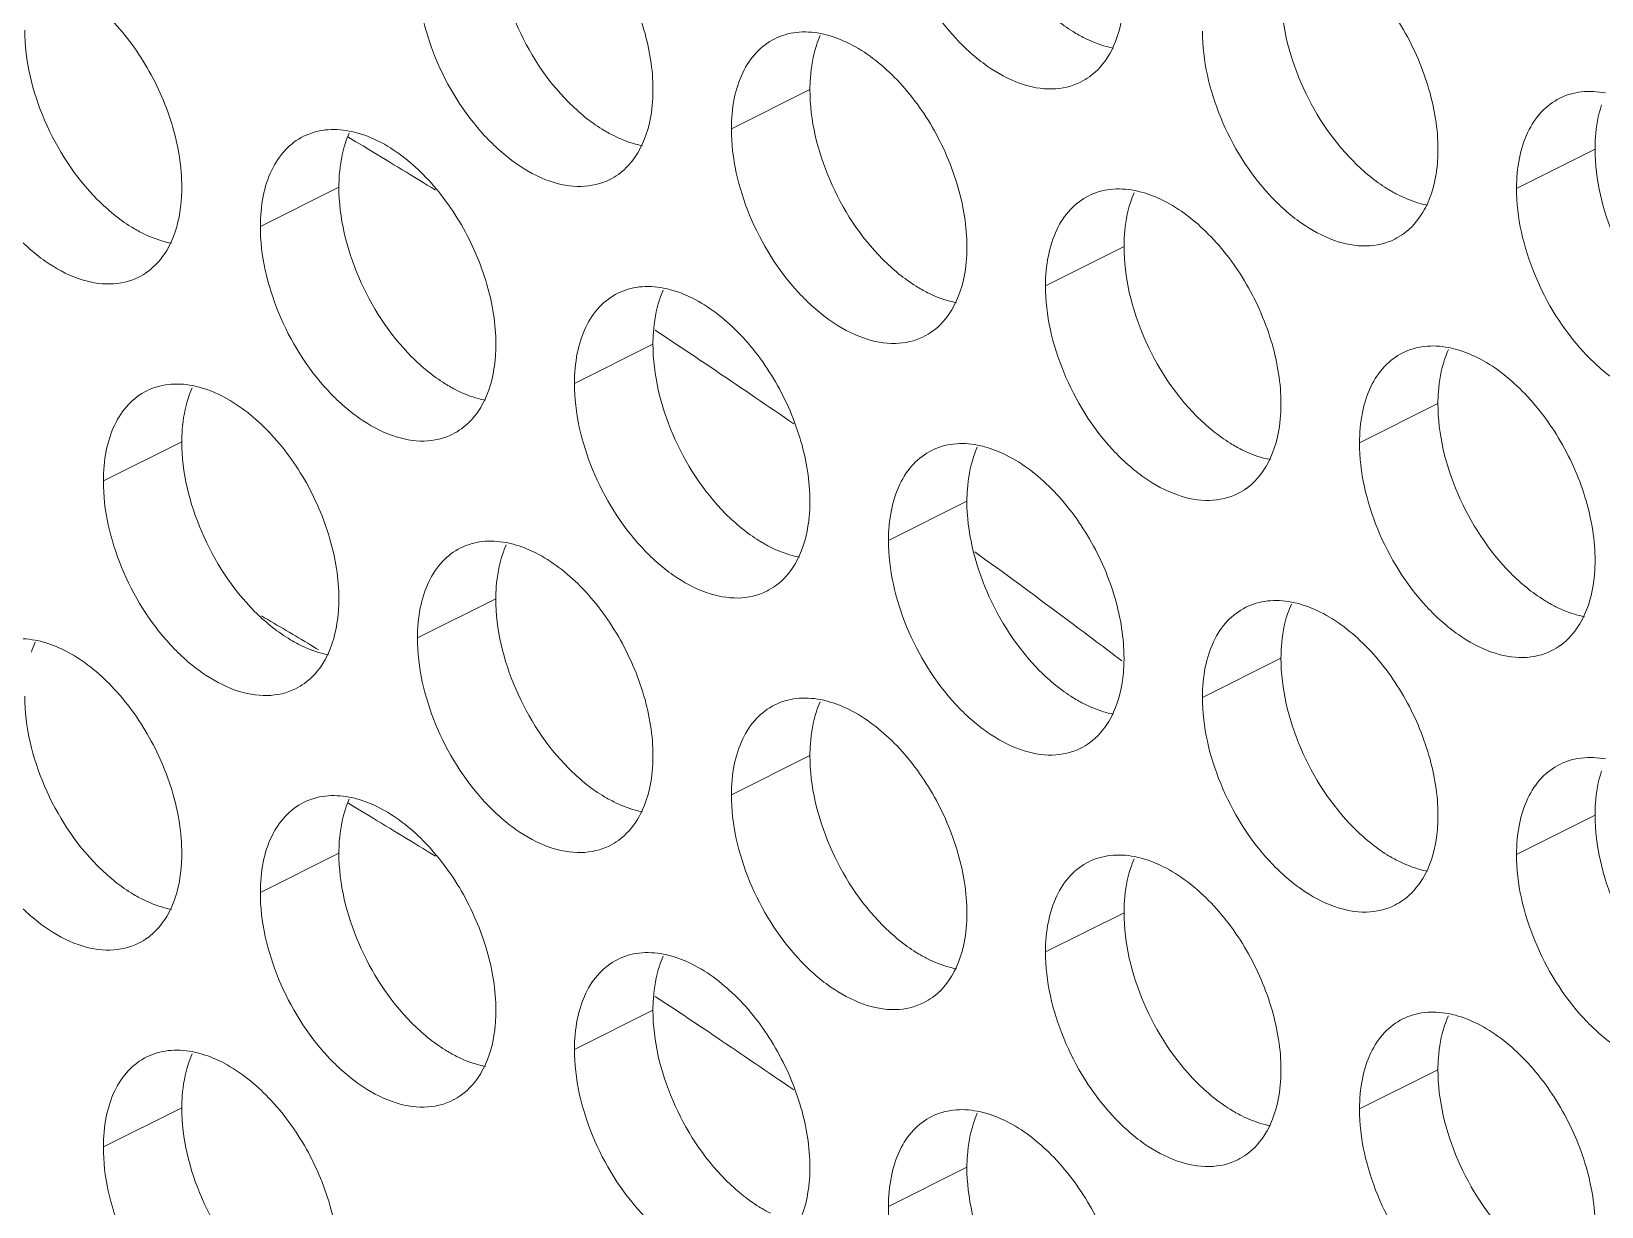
# Model space of a CAD drawing. Header units: millimetres. Extents: x 0 to 2524, y 0 to 1785.
# Drawn here: x 1871.39 to 1882.7, y 823.14 to 831.61 of the extents above; entities that cross this region are included whole.
import ezdxf

# ---------------------------------------------------------------- set-up
doc = ezdxf.new("R2010")
doc.units = ezdxf.units.MM
doc.header["$LTSCALE"] = 0.1
doc.layers.add('标注', color=251, linetype='Continuous', lineweight=9)

msp = doc.modelspace()

# ---------------------------------------------------------------- linework, layer by layer
at = {"layer": '标注'}
for p, q in [((1876.996, 831.193), (1876.43, 830.91)), ((1873.725, 830.817), (1873.666, 830.853)), ((1873.776, 830.787), (1873.725, 830.817)), ((1873.818, 830.762), (1873.776, 830.787)), ((1882.653, 830.764), (1882.087, 830.481)), ((1873.602, 830.49), (1873.036, 830.207)), ((1879.259, 830.061), (1878.693, 829.779)), ((1875.913, 829.437), (1875.882, 829.458)), ((1875.865, 829.358), (1875.299, 829.076)), ((1881.521, 828.93), (1880.956, 828.647)), ((1872.47, 828.655), (1871.905, 828.373)), ((1878.127, 828.227), (1877.562, 827.944)), ((1874.733, 827.524), (1874.168, 827.241)), ((1873.4, 827.189), (1873.438, 827.166)), ((1873.438, 827.166), (1873.455, 827.156)), ((1880.39, 827.096), (1879.824, 826.813)), ((1876.996, 826.393), (1876.43, 826.11)), ((1873.725, 826.017), (1873.666, 826.053)), ((1873.776, 825.987), (1873.725, 826.017)), ((1873.818, 825.962), (1873.776, 825.987)), ((1882.653, 825.964), (1882.087, 825.681)), ((1873.602, 825.69), (1873.036, 825.407)), ((1879.259, 825.261), (1878.693, 824.979)), ((1875.913, 824.637), (1875.882, 824.658)), ((1875.865, 824.558), (1875.299, 824.276)), ((1881.521, 824.13), (1880.956, 823.847)), ((1872.47, 823.855), (1871.905, 823.573)), ((1878.127, 823.427), (1877.562, 823.144))]:
    msp.add_line(p, q, dxfattribs=at)
for centre, radius, start, end in [((1877.74, 831.282), 0.734, 155.8796, 161.7803), ((1878.744, 831.652), 0.453, 296.5256, 305.9034), ((1874.346, 830.579), 0.734, 155.8796, 161.7803), ((1843.699, 780.839), 58.304, 58.34336, 58.89647), ((1875.35, 830.949), 0.453, 296.5256, 305.9034), ((1880.003, 830.15), 0.734, 155.8796, 161.7803), ((1881.007, 830.521), 0.453, 296.5256, 305.9034), ((1871.956, 830.246), 0.453, 296.5256, 305.9034), ((1876.609, 829.447), 0.734, 155.8796, 161.7803), ((1841.686, 777.687), 62.045, 56.06266, 56.51927), ((1877.613, 829.818), 0.453, 296.5256, 305.9034), ((1882.266, 829.019), 0.734, 155.8796, 161.7803), ((1841.189, 776.949), 62.934, 55.45133, 56.06228), ((1873.215, 828.744), 0.734, 155.8796, 161.7803), ((1874.219, 829.115), 0.453, 296.5256, 305.9034), ((1878.872, 828.316), 0.734, 155.8796, 161.7803), ((1879.876, 828.687), 0.453, 296.5256, 305.9034), ((1875.478, 827.613), 0.734, 155.8796, 161.7803), ((1839.155, 774.074), 66.456, 53.36387, 54.03573), ((1876.482, 827.984), 0.453, 296.5256, 305.9034), ((1846.034, 781.479), 53.276, 59.0918, 59.5359), ((1838.564, 773.278), 67.447, 52.9067, 53.36439), ((1881.135, 827.185), 0.734, 155.8796, 161.7803), ((1872.084, 826.91), 0.734, 155.8796, 161.7803), ((1882.138, 827.555), 0.453, 296.5256, 305.9034), ((1873.088, 827.281), 0.453, 296.5256, 305.9034), ((1877.74, 826.482), 0.734, 155.8796, 161.7803), ((1878.744, 826.852), 0.453, 296.5256, 305.9034), ((1874.346, 825.779), 0.734, 155.8796, 161.7803), ((1843.699, 776.039), 58.304, 58.34336, 58.89647), ((1875.35, 826.149), 0.453, 296.5256, 305.9034), ((1880.003, 825.35), 0.734, 155.8796, 161.7803), ((1881.007, 825.721), 0.453, 296.5256, 305.9034), ((1871.956, 825.446), 0.453, 296.5256, 305.9034), ((1876.609, 824.647), 0.734, 155.8796, 161.7803), ((1841.686, 772.887), 62.045, 56.06266, 56.51927), ((1877.613, 825.018), 0.453, 296.5256, 305.9034), ((1882.266, 824.219), 0.734, 155.8796, 161.7803), ((1841.189, 772.149), 62.934, 55.45133, 56.06228), ((1873.215, 823.944), 0.734, 155.8796, 161.7803), ((1874.219, 824.315), 0.453, 296.5256, 305.9034), ((1878.872, 823.516), 0.734, 155.8796, 161.7803), ((1879.876, 823.887), 0.453, 296.5256, 305.9034)]:
    msp.add_arc(centre, radius, start, end, dxfattribs=at)
for points, knots in [([(1878.947, 831.247), (1878.884, 831.215), (1878.734, 831.181), (1878.496, 831.229), (1878.258, 831.36), (1877.95, 831.637), (1877.664, 832.1), (1877.562, 832.533), (1877.562, 832.744)], [0, 0, 0, 0, 0.090718, 0.191742, 0.308104, 0.439279, 0.725532, 1, 1, 1, 1]), ([(1875.016, 832.656), (1875.137, 832.596), (1875.367, 832.416), (1875.633, 832.057), (1875.815, 831.639), (1875.865, 831.338), (1875.865, 831.193)], [0, 0, 0, 0, 0.229676, 0.488215, 0.753207, 1, 1, 1, 1]), ([(1875.257, 831.102), (1875.095, 831.265), (1874.844, 831.652), (1874.733, 832.103), (1874.733, 832.324)], [0, 0, 0, 0, 0.508684, 1, 1, 1, 1]), ([(1880.673, 832.228), (1880.794, 832.167), (1881.024, 831.987), (1881.29, 831.629), (1881.471, 831.21), (1881.521, 830.909), (1881.521, 830.764)], [0, 0, 0, 0, 0.229676, 0.488215, 0.753207, 1, 1, 1, 1]), ([(1875.553, 830.544), (1875.49, 830.513), (1875.34, 830.479), (1875.102, 830.526), (1874.864, 830.657), (1874.556, 830.935), (1874.27, 831.397), (1874.168, 831.83), (1874.168, 832.041)], [0, 0, 0, 0, 0.090718, 0.191742, 0.308104, 0.439279, 0.725532, 1, 1, 1, 1]), ([(1871.622, 831.953), (1871.743, 831.893), (1871.973, 831.713), (1872.239, 831.355), (1872.42, 830.936), (1872.47, 830.635), (1872.47, 830.49)], [0, 0, 0, 0, 0.229676, 0.488215, 0.753207, 1, 1, 1, 1]), ([(1878.976, 831.564), (1878.947, 831.578), (1878.83, 831.644), (1878.724, 831.732), (1878.651, 831.805)], [0, 0, 0, 0, 0.235002, 1, 1, 1, 1]), ([(1879.259, 831.896), (1879.259, 831.86), (1879.253, 831.728), (1879.224, 831.595), (1879.184, 831.507)], [0, 0, 0, 0, 0.268874, 1, 1, 1, 1]), ([(1880.914, 830.674), (1880.752, 830.836), (1880.501, 831.224), (1880.39, 831.674), (1880.39, 831.896)], [0, 0, 0, 0, 0.508684, 1, 1, 1, 1]), ([(1871.863, 830.399), (1871.701, 830.562), (1871.45, 830.949), (1871.339, 831.4), (1871.339, 831.621)], [0, 0, 0, 0, 0.508684, 1, 1, 1, 1]), ([(1876.43, 830.91), (1876.43, 830.983), (1876.442, 831.122), (1876.501, 831.312), (1876.601, 831.464), (1876.693, 831.534), (1876.742, 831.559)], [0, 0, 0, 0, 0.289235, 0.54966, 0.782932, 1, 1, 1, 1]), ([(1876.742, 831.559), (1876.79, 831.583), (1876.901, 831.615), (1877.014, 831.608), (1877.071, 831.597)], [0, 0, 0, 0, 0.482538, 1, 1, 1, 1]), ([(1877.071, 831.597), (1877.088, 831.594), (1877.16, 831.577), (1877.229, 831.55), (1877.279, 831.525)], [0, 0, 0, 0, 0.238696, 1, 1, 1, 1]), ([(1879.184, 831.491), (1879.166, 831.495), (1879.095, 831.511), (1879.026, 831.539), (1878.976, 831.564)], [0, 0, 0, 0, 0.238696, 1, 1, 1, 1]), ([(1881.21, 830.115), (1881.147, 830.084), (1880.997, 830.05), (1880.759, 830.098), (1880.521, 830.229), (1880.213, 830.506), (1879.927, 830.969), (1879.824, 831.401), (1879.824, 831.613)], [0, 0, 0, 0, 0.090718, 0.191742, 0.308104, 0.439279, 0.725532, 1, 1, 1, 1]), ([(1876.996, 831.193), (1876.996, 831.221), (1877, 831.329), (1877.018, 831.436), (1877.043, 831.511)], [0, 0, 0, 0, 0.264225, 1, 1, 1, 1]), ([(1877.279, 831.525), (1877.399, 831.465), (1877.63, 831.284), (1877.896, 830.926), (1878.077, 830.507), (1878.127, 830.206), (1878.127, 830.061)], [0, 0, 0, 0, 0.229676, 0.488215, 0.753207, 1, 1, 1, 1]), ([(1879.184, 831.507), (1879.174, 831.484), (1879.131, 831.4), (1879.066, 831.326), (1879.01, 831.285)], [0, 0, 0, 0, 0.265525, 1, 1, 1, 1]), ([(1872.159, 829.841), (1872.096, 829.81), (1871.946, 829.776), (1871.708, 829.823), (1871.47, 829.954), (1871.162, 830.232), (1870.876, 830.694), (1870.773, 831.127), (1870.773, 831.338)], [0, 0, 0, 0, 0.090718, 0.191742, 0.308104, 0.439279, 0.725532, 1, 1, 1, 1]), ([(1875.865, 831.193), (1875.865, 831.157), (1875.859, 831.025), (1875.83, 830.892), (1875.79, 830.804)], [0, 0, 0, 0, 0.268874, 1, 1, 1, 1]), ([(1877.52, 829.971), (1877.358, 830.133), (1877.107, 830.521), (1876.996, 830.971), (1876.996, 831.193)], [0, 0, 0, 0, 0.508684, 1, 1, 1, 1]), ([(1882.087, 830.481), (1882.087, 830.554), (1882.099, 830.693), (1882.158, 830.883), (1882.258, 831.036), (1882.35, 831.106), (1882.399, 831.13)], [0, 0, 0, 0, 0.289235, 0.54966, 0.782932, 1, 1, 1, 1]), ([(1882.399, 831.13), (1882.447, 831.155), (1882.557, 831.186), (1882.671, 831.179), (1882.728, 831.169)], [0, 0, 0, 0, 0.482538, 1, 1, 1, 1]), ([(1875.582, 830.861), (1875.553, 830.875), (1875.435, 830.941), (1875.33, 831.029), (1875.257, 831.102)], [0, 0, 0, 0, 0.235002, 1, 1, 1, 1]), ([(1882.653, 830.764), (1882.653, 830.793), (1882.656, 830.9), (1882.675, 831.008), (1882.7, 831.083)], [0, 0, 0, 0, 0.264225, 1, 1, 1, 1]), ([(1873.348, 830.856), (1873.396, 830.88), (1873.506, 830.912), (1873.62, 830.905), (1873.677, 830.894)], [0, 0, 0, 0, 0.482538, 1, 1, 1, 1]), ([(1873.677, 830.894), (1873.694, 830.891), (1873.766, 830.874), (1873.835, 830.847), (1873.885, 830.822)], [0, 0, 0, 0, 0.238696, 1, 1, 1, 1]), ([(1877.815, 829.412), (1877.753, 829.381), (1877.603, 829.347), (1877.365, 829.395), (1877.127, 829.526), (1876.819, 829.803), (1876.533, 830.266), (1876.43, 830.698), (1876.43, 830.91)], [0, 0, 0, 0, 0.090718, 0.191742, 0.308104, 0.439279, 0.725532, 1, 1, 1, 1]), ([(1873.036, 830.207), (1873.036, 830.28), (1873.048, 830.419), (1873.107, 830.609), (1873.207, 830.761), (1873.299, 830.832), (1873.348, 830.856)], [0, 0, 0, 0, 0.289235, 0.54966, 0.782932, 1, 1, 1, 1]), ([(1873.602, 830.49), (1873.602, 830.518), (1873.606, 830.626), (1873.624, 830.733), (1873.649, 830.808)], [0, 0, 0, 0, 0.264225, 1, 1, 1, 1]), ([(1873.885, 830.822), (1874.005, 830.762), (1874.236, 830.581), (1874.502, 830.223), (1874.683, 829.804), (1874.733, 829.503), (1874.733, 829.358)], [0, 0, 0, 0, 0.229676, 0.488215, 0.753207, 1, 1, 1, 1]), ([(1875.789, 830.788), (1875.772, 830.792), (1875.701, 830.808), (1875.632, 830.836), (1875.582, 830.861)], [0, 0, 0, 0, 0.238696, 1, 1, 1, 1]), ([(1875.79, 830.804), (1875.78, 830.781), (1875.736, 830.697), (1875.672, 830.623), (1875.616, 830.582)], [0, 0, 0, 0, 0.265525, 1, 1, 1, 1]), ([(1881.239, 830.432), (1881.21, 830.446), (1881.092, 830.513), (1880.987, 830.6), (1880.914, 830.674)], [0, 0, 0, 0, 0.235002, 1, 1, 1, 1]), ([(1881.521, 830.764), (1881.521, 830.729), (1881.516, 830.596), (1881.487, 830.464), (1881.447, 830.375)], [0, 0, 0, 0, 0.268874, 1, 1, 1, 1]), ([(1883.177, 829.542), (1883.015, 829.705), (1882.764, 830.092), (1882.653, 830.543), (1882.653, 830.764)], [0, 0, 0, 0, 0.508684, 1, 1, 1, 1]), ([(1872.47, 830.49), (1872.47, 830.454), (1872.465, 830.322), (1872.436, 830.189), (1872.396, 830.101)], [0, 0, 0, 0, 0.268874, 1, 1, 1, 1]), ([(1874.126, 829.268), (1873.964, 829.431), (1873.713, 829.818), (1873.602, 830.268), (1873.602, 830.49)], [0, 0, 0, 0, 0.508684, 1, 1, 1, 1]), ([(1878.693, 829.779), (1878.693, 829.851), (1878.705, 829.99), (1878.764, 830.18), (1878.863, 830.333), (1878.956, 830.403), (1879.005, 830.428)], [0, 0, 0, 0, 0.289235, 0.54966, 0.782932, 1, 1, 1, 1]), ([(1879.005, 830.428), (1879.053, 830.452), (1879.163, 830.483), (1879.277, 830.477), (1879.334, 830.466)], [0, 0, 0, 0, 0.482538, 1, 1, 1, 1]), ([(1879.334, 830.466), (1879.351, 830.462), (1879.423, 830.446), (1879.492, 830.418), (1879.542, 830.393)], [0, 0, 0, 0, 0.238696, 1, 1, 1, 1]), ([(1881.446, 830.36), (1881.429, 830.363), (1881.357, 830.38), (1881.289, 830.407), (1881.239, 830.432)], [0, 0, 0, 0, 0.238696, 1, 1, 1, 1]), ([(1883.472, 828.984), (1883.41, 828.953), (1883.26, 828.919), (1883.022, 828.967), (1882.784, 829.097), (1882.476, 829.375), (1882.19, 829.837), (1882.087, 830.27), (1882.087, 830.481)], [0, 0, 0, 0, 0.090718, 0.191742, 0.308104, 0.439279, 0.725532, 1, 1, 1, 1]), ([(1872.188, 830.158), (1872.159, 830.172), (1872.041, 830.238), (1871.936, 830.326), (1871.863, 830.399)], [0, 0, 0, 0, 0.235002, 1, 1, 1, 1]), ([(1879.259, 830.061), (1879.259, 830.09), (1879.262, 830.197), (1879.281, 830.305), (1879.306, 830.38)], [0, 0, 0, 0, 0.264225, 1, 1, 1, 1]), ([(1879.542, 830.393), (1879.662, 830.333), (1879.893, 830.153), (1880.159, 829.795), (1880.34, 829.376), (1880.39, 829.075), (1880.39, 828.93)], [0, 0, 0, 0, 0.229676, 0.488215, 0.753207, 1, 1, 1, 1]), ([(1881.447, 830.375), (1881.437, 830.353), (1881.393, 830.269), (1881.329, 830.194), (1881.273, 830.154)], [0, 0, 0, 0, 0.265525, 1, 1, 1, 1]), ([(1874.421, 828.709), (1874.359, 828.678), (1874.209, 828.644), (1873.971, 828.692), (1873.733, 828.823), (1873.425, 829.1), (1873.139, 829.563), (1873.036, 829.995), (1873.036, 830.207)], [0, 0, 0, 0, 0.090718, 0.191742, 0.308104, 0.439279, 0.725532, 1, 1, 1, 1]), ([(1872.395, 830.085), (1872.378, 830.089), (1872.307, 830.105), (1872.238, 830.133), (1872.188, 830.158)], [0, 0, 0, 0, 0.238696, 1, 1, 1, 1]), ([(1872.396, 830.101), (1872.386, 830.078), (1872.342, 829.994), (1872.278, 829.92), (1872.222, 829.879)], [0, 0, 0, 0, 0.265525, 1, 1, 1, 1]), ([(1878.127, 830.061), (1878.127, 830.026), (1878.122, 829.893), (1878.092, 829.761), (1878.053, 829.672)], [0, 0, 0, 0, 0.268874, 1, 1, 1, 1]), ([(1879.782, 828.839), (1879.621, 829.002), (1879.37, 829.389), (1879.259, 829.84), (1879.259, 830.061)], [0, 0, 0, 0, 0.508684, 1, 1, 1, 1]), ([(1877.844, 829.729), (1877.816, 829.743), (1877.698, 829.81), (1877.593, 829.897), (1877.52, 829.971)], [0, 0, 0, 0, 0.235002, 1, 1, 1, 1]), ([(1875.611, 829.725), (1875.659, 829.749), (1875.769, 829.78), (1875.883, 829.774), (1875.94, 829.763)], [0, 0, 0, 0, 0.482538, 1, 1, 1, 1]), ([(1875.94, 829.763), (1875.957, 829.759), (1876.029, 829.743), (1876.097, 829.716), (1876.147, 829.691)], [0, 0, 0, 0, 0.238696, 1, 1, 1, 1]), ([(1880.078, 828.281), (1880.016, 828.25), (1879.866, 828.216), (1879.628, 828.264), (1879.389, 828.394), (1879.082, 828.672), (1878.796, 829.134), (1878.693, 829.567), (1878.693, 829.779)], [0, 0, 0, 0, 0.090718, 0.191742, 0.308104, 0.439279, 0.725532, 1, 1, 1, 1]), ([(1875.299, 829.076), (1875.299, 829.148), (1875.311, 829.287), (1875.37, 829.478), (1875.469, 829.63), (1875.562, 829.7), (1875.611, 829.725)], [0, 0, 0, 0, 0.289235, 0.54966, 0.782932, 1, 1, 1, 1]), ([(1875.865, 829.358), (1875.865, 829.387), (1875.868, 829.494), (1875.887, 829.602), (1875.912, 829.677)], [0, 0, 0, 0, 0.264225, 1, 1, 1, 1]), ([(1876.147, 829.691), (1876.268, 829.63), (1876.499, 829.45), (1876.765, 829.092), (1876.946, 828.673), (1876.996, 828.372), (1876.996, 828.227)], [0, 0, 0, 0, 0.229676, 0.488215, 0.753207, 1, 1, 1, 1]), ([(1878.052, 829.657), (1878.035, 829.66), (1877.963, 829.677), (1877.894, 829.704), (1877.844, 829.729)], [0, 0, 0, 0, 0.238696, 1, 1, 1, 1]), ([(1878.053, 829.672), (1878.042, 829.65), (1877.999, 829.566), (1877.935, 829.491), (1877.879, 829.451)], [0, 0, 0, 0, 0.265525, 1, 1, 1, 1]), ([(1874.733, 829.358), (1874.733, 829.323), (1874.728, 829.191), (1874.698, 829.058), (1874.659, 828.97)], [0, 0, 0, 0, 0.268874, 1, 1, 1, 1]), ([(1876.388, 828.136), (1876.227, 828.299), (1875.976, 828.686), (1875.865, 829.137), (1875.865, 829.358)], [0, 0, 0, 0, 0.508684, 1, 1, 1, 1]), ([(1880.956, 828.647), (1880.956, 828.72), (1880.968, 828.859), (1881.027, 829.049), (1881.126, 829.201), (1881.219, 829.272), (1881.268, 829.296)], [0, 0, 0, 0, 0.289235, 0.54966, 0.782932, 1, 1, 1, 1]), ([(1881.268, 829.296), (1881.316, 829.32), (1881.426, 829.352), (1881.54, 829.345), (1881.597, 829.334)], [0, 0, 0, 0, 0.482538, 1, 1, 1, 1]), ([(1881.597, 829.334), (1881.614, 829.331), (1881.685, 829.314), (1881.754, 829.287), (1881.804, 829.262)], [0, 0, 0, 0, 0.238696, 1, 1, 1, 1]), ([(1874.45, 829.026), (1874.422, 829.041), (1874.304, 829.107), (1874.199, 829.194), (1874.126, 829.268)], [0, 0, 0, 0, 0.235002, 1, 1, 1, 1]), ([(1881.521, 828.93), (1881.521, 828.958), (1881.525, 829.066), (1881.544, 829.173), (1881.569, 829.248)], [0, 0, 0, 0, 0.264225, 1, 1, 1, 1]), ([(1881.804, 829.262), (1881.925, 829.202), (1882.155, 829.021), (1882.422, 828.663), (1882.603, 828.245), (1882.653, 827.944), (1882.653, 827.799)], [0, 0, 0, 0, 0.229676, 0.488215, 0.753207, 1, 1, 1, 1]), ([(1872.217, 829.022), (1872.265, 829.046), (1872.375, 829.077), (1872.489, 829.071), (1872.546, 829.06)], [0, 0, 0, 0, 0.482538, 1, 1, 1, 1]), ([(1876.684, 827.578), (1876.621, 827.547), (1876.472, 827.513), (1876.234, 827.561), (1875.995, 827.691), (1875.688, 827.969), (1875.401, 828.432), (1875.299, 828.864), (1875.299, 829.076)], [0, 0, 0, 0, 0.090718, 0.191742, 0.308104, 0.439279, 0.725532, 1, 1, 1, 1]), ([(1871.905, 828.373), (1871.905, 828.445), (1871.917, 828.584), (1871.976, 828.775), (1872.075, 828.927), (1872.168, 828.997), (1872.217, 829.022)], [0, 0, 0, 0, 0.289235, 0.54966, 0.782932, 1, 1, 1, 1]), ([(1872.47, 828.655), (1872.47, 828.684), (1872.474, 828.791), (1872.493, 828.899), (1872.518, 828.974)], [0, 0, 0, 0, 0.264225, 1, 1, 1, 1]), ([(1872.546, 829.06), (1872.563, 829.056), (1872.634, 829.04), (1872.703, 829.013), (1872.753, 828.988)], [0, 0, 0, 0, 0.238696, 1, 1, 1, 1]), ([(1872.753, 828.988), (1872.874, 828.927), (1873.104, 828.747), (1873.371, 828.389), (1873.552, 827.97), (1873.602, 827.669), (1873.602, 827.524)], [0, 0, 0, 0, 0.229676, 0.488215, 0.753207, 1, 1, 1, 1]), ([(1874.658, 828.954), (1874.641, 828.957), (1874.569, 828.974), (1874.5, 829.001), (1874.45, 829.026)], [0, 0, 0, 0, 0.238696, 1, 1, 1, 1]), ([(1874.659, 828.97), (1874.648, 828.947), (1874.605, 828.863), (1874.541, 828.789), (1874.485, 828.748)], [0, 0, 0, 0, 0.265525, 1, 1, 1, 1]), ([(1880.39, 828.93), (1880.39, 828.894), (1880.384, 828.762), (1880.355, 828.629), (1880.315, 828.541)], [0, 0, 0, 0, 0.268874, 1, 1, 1, 1]), ([(1882.045, 827.708), (1881.884, 827.871), (1881.633, 828.258), (1881.521, 828.708), (1881.521, 828.93)], [0, 0, 0, 0, 0.508684, 1, 1, 1, 1]), ([(1880.107, 828.598), (1880.079, 828.612), (1879.961, 828.679), (1879.855, 828.766), (1879.782, 828.839)], [0, 0, 0, 0, 0.235002, 1, 1, 1, 1]), ([(1872.994, 827.433), (1872.833, 827.596), (1872.582, 827.983), (1872.47, 828.434), (1872.47, 828.655)], [0, 0, 0, 0, 0.508684, 1, 1, 1, 1]), ([(1877.874, 828.593), (1877.922, 828.617), (1878.032, 828.649), (1878.146, 828.642), (1878.202, 828.631)], [0, 0, 0, 0, 0.482538, 1, 1, 1, 1]), ([(1878.202, 828.631), (1878.22, 828.628), (1878.291, 828.611), (1878.36, 828.584), (1878.41, 828.559)], [0, 0, 0, 0, 0.238696, 1, 1, 1, 1]), ([(1882.341, 827.15), (1882.278, 827.118), (1882.128, 827.084), (1881.891, 827.132), (1881.652, 827.263), (1881.344, 827.54), (1881.058, 828.003), (1880.956, 828.435), (1880.956, 828.647)], [0, 0, 0, 0, 0.090718, 0.191742, 0.308104, 0.439279, 0.725532, 1, 1, 1, 1]), ([(1877.562, 827.944), (1877.562, 828.017), (1877.574, 828.156), (1877.633, 828.346), (1877.732, 828.498), (1877.825, 828.569), (1877.874, 828.593)], [0, 0, 0, 0, 0.289235, 0.54966, 0.782932, 1, 1, 1, 1]), ([(1878.127, 828.227), (1878.127, 828.255), (1878.131, 828.363), (1878.15, 828.47), (1878.175, 828.545)], [0, 0, 0, 0, 0.264225, 1, 1, 1, 1]), ([(1878.41, 828.559), (1878.531, 828.499), (1878.761, 828.318), (1879.028, 827.96), (1879.209, 827.542), (1879.259, 827.241), (1879.259, 827.096)], [0, 0, 0, 0, 0.229676, 0.488215, 0.753207, 1, 1, 1, 1]), ([(1880.315, 828.526), (1880.298, 828.529), (1880.226, 828.546), (1880.157, 828.573), (1880.107, 828.598)], [0, 0, 0, 0, 0.238696, 1, 1, 1, 1]), ([(1880.315, 828.541), (1880.305, 828.518), (1880.262, 828.434), (1880.198, 828.36), (1880.142, 828.319)], [0, 0, 0, 0, 0.265525, 1, 1, 1, 1]), ([(1873.29, 826.875), (1873.227, 826.844), (1873.077, 826.81), (1872.84, 826.858), (1872.601, 826.988), (1872.293, 827.266), (1872.007, 827.729), (1871.905, 828.161), (1871.905, 828.373)], [0, 0, 0, 0, 0.090718, 0.191742, 0.308104, 0.439279, 0.725532, 1, 1, 1, 1]), ([(1876.996, 828.227), (1876.996, 828.191), (1876.99, 828.059), (1876.961, 827.927), (1876.921, 827.838)], [0, 0, 0, 0, 0.268874, 1, 1, 1, 1]), ([(1878.651, 827.005), (1878.49, 827.168), (1878.239, 827.555), (1878.127, 828.006), (1878.127, 828.227)], [0, 0, 0, 0, 0.508684, 1, 1, 1, 1]), ([(1876.713, 827.895), (1876.685, 827.909), (1876.567, 827.976), (1876.461, 828.063), (1876.388, 828.136)], [0, 0, 0, 0, 0.235002, 1, 1, 1, 1]), ([(1874.479, 827.89), (1874.528, 827.914), (1874.638, 827.946), (1874.751, 827.939), (1874.808, 827.928)], [0, 0, 0, 0, 0.482538, 1, 1, 1, 1]), ([(1878.947, 826.447), (1878.884, 826.415), (1878.734, 826.381), (1878.496, 826.429), (1878.258, 826.56), (1877.95, 826.837), (1877.664, 827.3), (1877.562, 827.733), (1877.562, 827.944)], [0, 0, 0, 0, 0.090718, 0.191742, 0.308104, 0.439279, 0.725532, 1, 1, 1, 1]), ([(1874.168, 827.241), (1874.168, 827.314), (1874.18, 827.453), (1874.239, 827.643), (1874.338, 827.795), (1874.43, 827.866), (1874.479, 827.89)], [0, 0, 0, 0, 0.289235, 0.54966, 0.782932, 1, 1, 1, 1]), ([(1874.733, 827.524), (1874.733, 827.553), (1874.737, 827.66), (1874.756, 827.767), (1874.781, 827.843)], [0, 0, 0, 0, 0.264225, 1, 1, 1, 1]), ([(1874.808, 827.928), (1874.826, 827.925), (1874.897, 827.908), (1874.966, 827.881), (1875.016, 827.856)], [0, 0, 0, 0, 0.238696, 1, 1, 1, 1]), ([(1875.016, 827.856), (1875.137, 827.796), (1875.367, 827.616), (1875.633, 827.257), (1875.815, 826.839), (1875.865, 826.538), (1875.865, 826.393)], [0, 0, 0, 0, 0.229676, 0.488215, 0.753207, 1, 1, 1, 1]), ([(1876.921, 827.823), (1876.904, 827.826), (1876.832, 827.843), (1876.763, 827.87), (1876.713, 827.895)], [0, 0, 0, 0, 0.238696, 1, 1, 1, 1]), ([(1876.921, 827.838), (1876.911, 827.815), (1876.868, 827.731), (1876.804, 827.657), (1876.747, 827.616)], [0, 0, 0, 0, 0.265525, 1, 1, 1, 1]), ([(1882.653, 827.799), (1882.653, 827.763), (1882.647, 827.631), (1882.618, 827.498), (1882.578, 827.41)], [0, 0, 0, 0, 0.268874, 1, 1, 1, 1]), ([(1882.37, 827.466), (1882.342, 827.481), (1882.224, 827.547), (1882.118, 827.635), (1882.045, 827.708)], [0, 0, 0, 0, 0.235002, 1, 1, 1, 1]), ([(1873.602, 827.524), (1873.602, 827.488), (1873.596, 827.356), (1873.567, 827.224), (1873.527, 827.135)], [0, 0, 0, 0, 0.268874, 1, 1, 1, 1]), ([(1875.257, 826.302), (1875.095, 826.465), (1874.844, 826.852), (1874.733, 827.303), (1874.733, 827.524)], [0, 0, 0, 0, 0.508684, 1, 1, 1, 1]), ([(1880.136, 827.462), (1880.185, 827.486), (1880.295, 827.518), (1880.408, 827.511), (1880.465, 827.5)], [0, 0, 0, 0, 0.482538, 1, 1, 1, 1]), ([(1880.465, 827.5), (1880.482, 827.497), (1880.554, 827.48), (1880.623, 827.453), (1880.673, 827.428)], [0, 0, 0, 0, 0.238696, 1, 1, 1, 1]), ([(1873.319, 827.192), (1873.291, 827.206), (1873.173, 827.273), (1873.067, 827.36), (1872.994, 827.433)], [0, 0, 0, 0, 0.235002, 1, 1, 1, 1]), ([(1879.824, 826.813), (1879.824, 826.886), (1879.836, 827.025), (1879.895, 827.215), (1879.995, 827.367), (1880.087, 827.437), (1880.136, 827.462)], [0, 0, 0, 0, 0.289235, 0.54966, 0.782932, 1, 1, 1, 1]), ([(1880.39, 827.096), (1880.39, 827.124), (1880.394, 827.232), (1880.413, 827.339), (1880.437, 827.414)], [0, 0, 0, 0, 0.264225, 1, 1, 1, 1]), ([(1880.673, 827.428), (1880.794, 827.367), (1881.024, 827.187), (1881.29, 826.829), (1881.471, 826.41), (1881.521, 826.109), (1881.521, 825.964)], [0, 0, 0, 0, 0.229676, 0.488215, 0.753207, 1, 1, 1, 1]), ([(1882.578, 827.394), (1882.56, 827.398), (1882.489, 827.414), (1882.42, 827.441), (1882.37, 827.466)], [0, 0, 0, 0, 0.238696, 1, 1, 1, 1]), ([(1882.578, 827.41), (1882.568, 827.387), (1882.525, 827.303), (1882.461, 827.229), (1882.404, 827.188)], [0, 0, 0, 0, 0.265525, 1, 1, 1, 1]), ([(1871.085, 827.187), (1871.134, 827.211), (1871.244, 827.243), (1871.357, 827.236), (1871.414, 827.225)], [0, 0, 0, 0, 0.482538, 1, 1, 1, 1]), ([(1871.414, 827.225), (1871.431, 827.222), (1871.503, 827.206), (1871.572, 827.178), (1871.622, 827.153)], [0, 0, 0, 0, 0.238696, 1, 1, 1, 1]), ([(1871.622, 827.153), (1871.743, 827.093), (1871.973, 826.913), (1872.239, 826.555), (1872.42, 826.136), (1872.47, 825.835), (1872.47, 825.69)], [0, 0, 0, 0, 0.229676, 0.488215, 0.753207, 1, 1, 1, 1]), ([(1873.527, 827.12), (1873.509, 827.123), (1873.438, 827.14), (1873.369, 827.167), (1873.319, 827.192)], [0, 0, 0, 0, 0.238696, 1, 1, 1, 1]), ([(1875.553, 825.744), (1875.49, 825.713), (1875.34, 825.679), (1875.102, 825.726), (1874.864, 825.857), (1874.556, 826.135), (1874.27, 826.597), (1874.168, 827.03), (1874.168, 827.241)], [0, 0, 0, 0, 0.090718, 0.191742, 0.308104, 0.439279, 0.725532, 1, 1, 1, 1]), ([(1873.527, 827.135), (1873.517, 827.112), (1873.474, 827.028), (1873.41, 826.954), (1873.353, 826.914)], [0, 0, 0, 0, 0.265525, 1, 1, 1, 1]), ([(1879.259, 827.096), (1879.259, 827.06), (1879.253, 826.928), (1879.224, 826.795), (1879.184, 826.707)], [0, 0, 0, 0, 0.268874, 1, 1, 1, 1]), ([(1880.914, 825.874), (1880.752, 826.036), (1880.501, 826.424), (1880.39, 826.874), (1880.39, 827.096)], [0, 0, 0, 0, 0.508684, 1, 1, 1, 1]), ([(1878.976, 826.764), (1878.947, 826.778), (1878.83, 826.844), (1878.724, 826.932), (1878.651, 827.005)], [0, 0, 0, 0, 0.235002, 1, 1, 1, 1]), ([(1871.863, 825.599), (1871.701, 825.762), (1871.45, 826.149), (1871.339, 826.6), (1871.339, 826.821)], [0, 0, 0, 0, 0.508684, 1, 1, 1, 1]), ([(1876.742, 826.759), (1876.79, 826.783), (1876.901, 826.815), (1877.014, 826.808), (1877.071, 826.797)], [0, 0, 0, 0, 0.482538, 1, 1, 1, 1]), ([(1881.21, 825.315), (1881.147, 825.284), (1880.997, 825.25), (1880.759, 825.298), (1880.521, 825.429), (1880.213, 825.706), (1879.927, 826.169), (1879.824, 826.601), (1879.824, 826.813)], [0, 0, 0, 0, 0.090718, 0.191742, 0.308104, 0.439279, 0.725532, 1, 1, 1, 1]), ([(1876.43, 826.11), (1876.43, 826.183), (1876.442, 826.322), (1876.501, 826.512), (1876.601, 826.664), (1876.693, 826.734), (1876.742, 826.759)], [0, 0, 0, 0, 0.289235, 0.54966, 0.782932, 1, 1, 1, 1]), ([(1876.996, 826.393), (1876.996, 826.421), (1877, 826.529), (1877.018, 826.636), (1877.043, 826.711)], [0, 0, 0, 0, 0.264225, 1, 1, 1, 1]), ([(1877.071, 826.797), (1877.088, 826.794), (1877.16, 826.777), (1877.229, 826.75), (1877.279, 826.725)], [0, 0, 0, 0, 0.238696, 1, 1, 1, 1]), ([(1877.279, 826.725), (1877.399, 826.665), (1877.63, 826.484), (1877.896, 826.126), (1878.077, 825.707), (1878.127, 825.406), (1878.127, 825.261)], [0, 0, 0, 0, 0.229676, 0.488215, 0.753207, 1, 1, 1, 1]), ([(1879.184, 826.691), (1879.166, 826.695), (1879.095, 826.711), (1879.026, 826.739), (1878.976, 826.764)], [0, 0, 0, 0, 0.238696, 1, 1, 1, 1]), ([(1879.184, 826.707), (1879.174, 826.684), (1879.131, 826.6), (1879.066, 826.526), (1879.01, 826.485)], [0, 0, 0, 0, 0.265525, 1, 1, 1, 1]), ([(1872.159, 825.041), (1872.096, 825.01), (1871.946, 824.976), (1871.708, 825.023), (1871.47, 825.154), (1871.162, 825.432), (1870.876, 825.894), (1870.773, 826.327), (1870.773, 826.538)], [0, 0, 0, 0, 0.090718, 0.191742, 0.308104, 0.439279, 0.725532, 1, 1, 1, 1]), ([(1875.865, 826.393), (1875.865, 826.357), (1875.859, 826.225), (1875.83, 826.092), (1875.79, 826.004)], [0, 0, 0, 0, 0.268874, 1, 1, 1, 1]), ([(1877.52, 825.171), (1877.358, 825.333), (1877.107, 825.721), (1876.996, 826.171), (1876.996, 826.393)], [0, 0, 0, 0, 0.508684, 1, 1, 1, 1]), ([(1882.399, 826.33), (1882.447, 826.355), (1882.557, 826.386), (1882.671, 826.379), (1882.728, 826.369)], [0, 0, 0, 0, 0.482538, 1, 1, 1, 1]), ([(1875.582, 826.061), (1875.553, 826.075), (1875.435, 826.141), (1875.33, 826.229), (1875.257, 826.302)], [0, 0, 0, 0, 0.235002, 1, 1, 1, 1]), ([(1882.087, 825.681), (1882.087, 825.754), (1882.099, 825.893), (1882.158, 826.083), (1882.258, 826.236), (1882.35, 826.306), (1882.399, 826.33)], [0, 0, 0, 0, 0.289235, 0.54966, 0.782932, 1, 1, 1, 1]), ([(1882.653, 825.964), (1882.653, 825.993), (1882.656, 826.1), (1882.675, 826.208), (1882.7, 826.283)], [0, 0, 0, 0, 0.264225, 1, 1, 1, 1]), ([(1873.036, 825.407), (1873.036, 825.48), (1873.048, 825.619), (1873.107, 825.809), (1873.207, 825.961), (1873.299, 826.032), (1873.348, 826.056)], [0, 0, 0, 0, 0.289235, 0.54966, 0.782932, 1, 1, 1, 1]), ([(1873.348, 826.056), (1873.396, 826.08), (1873.506, 826.112), (1873.62, 826.105), (1873.677, 826.094)], [0, 0, 0, 0, 0.482538, 1, 1, 1, 1]), ([(1873.677, 826.094), (1873.694, 826.091), (1873.766, 826.074), (1873.835, 826.047), (1873.885, 826.022)], [0, 0, 0, 0, 0.238696, 1, 1, 1, 1]), ([(1873.885, 826.022), (1874.005, 825.962), (1874.236, 825.781), (1874.502, 825.423), (1874.683, 825.004), (1874.733, 824.703), (1874.733, 824.558)], [0, 0, 0, 0, 0.229676, 0.488215, 0.753207, 1, 1, 1, 1]), ([(1875.789, 825.988), (1875.772, 825.992), (1875.701, 826.008), (1875.632, 826.036), (1875.582, 826.061)], [0, 0, 0, 0, 0.238696, 1, 1, 1, 1]), ([(1877.815, 824.612), (1877.753, 824.581), (1877.603, 824.547), (1877.365, 824.595), (1877.127, 824.726), (1876.819, 825.003), (1876.533, 825.466), (1876.43, 825.898), (1876.43, 826.11)], [0, 0, 0, 0, 0.090718, 0.191742, 0.308104, 0.439279, 0.725532, 1, 1, 1, 1]), ([(1873.602, 825.69), (1873.602, 825.718), (1873.606, 825.826), (1873.624, 825.933), (1873.649, 826.008)], [0, 0, 0, 0, 0.264225, 1, 1, 1, 1]), ([(1875.79, 826.004), (1875.78, 825.981), (1875.736, 825.897), (1875.672, 825.823), (1875.616, 825.782)], [0, 0, 0, 0, 0.265525, 1, 1, 1, 1]), ([(1881.521, 825.964), (1881.521, 825.929), (1881.516, 825.796), (1881.487, 825.664), (1881.447, 825.575)], [0, 0, 0, 0, 0.268874, 1, 1, 1, 1]), ([(1883.177, 824.742), (1883.015, 824.905), (1882.764, 825.292), (1882.653, 825.743), (1882.653, 825.964)], [0, 0, 0, 0, 0.508684, 1, 1, 1, 1]), ([(1881.239, 825.632), (1881.21, 825.646), (1881.092, 825.713), (1880.987, 825.8), (1880.914, 825.874)], [0, 0, 0, 0, 0.235002, 1, 1, 1, 1]), ([(1872.47, 825.69), (1872.47, 825.654), (1872.465, 825.522), (1872.436, 825.389), (1872.396, 825.301)], [0, 0, 0, 0, 0.268874, 1, 1, 1, 1]), ([(1874.126, 824.468), (1873.964, 824.631), (1873.713, 825.018), (1873.602, 825.468), (1873.602, 825.69)], [0, 0, 0, 0, 0.508684, 1, 1, 1, 1]), ([(1879.005, 825.628), (1879.053, 825.652), (1879.163, 825.683), (1879.277, 825.677), (1879.334, 825.666)], [0, 0, 0, 0, 0.482538, 1, 1, 1, 1]), ([(1883.472, 824.184), (1883.41, 824.153), (1883.26, 824.119), (1883.022, 824.167), (1882.784, 824.297), (1882.476, 824.575), (1882.19, 825.037), (1882.087, 825.47), (1882.087, 825.681)], [0, 0, 0, 0, 0.090718, 0.191742, 0.308104, 0.439279, 0.725532, 1, 1, 1, 1]), ([(1872.188, 825.358), (1872.159, 825.372), (1872.041, 825.438), (1871.936, 825.526), (1871.863, 825.599)], [0, 0, 0, 0, 0.235002, 1, 1, 1, 1]), ([(1878.693, 824.979), (1878.693, 825.051), (1878.705, 825.19), (1878.764, 825.38), (1878.863, 825.533), (1878.956, 825.603), (1879.005, 825.628)], [0, 0, 0, 0, 0.289235, 0.54966, 0.782932, 1, 1, 1, 1]), ([(1879.259, 825.261), (1879.259, 825.29), (1879.262, 825.397), (1879.281, 825.505), (1879.306, 825.58)], [0, 0, 0, 0, 0.264225, 1, 1, 1, 1]), ([(1879.334, 825.666), (1879.351, 825.662), (1879.423, 825.646), (1879.492, 825.618), (1879.542, 825.593)], [0, 0, 0, 0, 0.238696, 1, 1, 1, 1]), ([(1879.542, 825.593), (1879.662, 825.533), (1879.893, 825.353), (1880.159, 824.995), (1880.34, 824.576), (1880.39, 824.275), (1880.39, 824.13)], [0, 0, 0, 0, 0.229676, 0.488215, 0.753207, 1, 1, 1, 1]), ([(1881.446, 825.56), (1881.429, 825.563), (1881.357, 825.58), (1881.289, 825.607), (1881.239, 825.632)], [0, 0, 0, 0, 0.238696, 1, 1, 1, 1]), ([(1881.447, 825.575), (1881.437, 825.553), (1881.393, 825.469), (1881.329, 825.394), (1881.273, 825.354)], [0, 0, 0, 0, 0.265525, 1, 1, 1, 1]), ([(1872.395, 825.285), (1872.378, 825.289), (1872.307, 825.305), (1872.238, 825.333), (1872.188, 825.358)], [0, 0, 0, 0, 0.238696, 1, 1, 1, 1]), ([(1874.421, 823.909), (1874.359, 823.878), (1874.209, 823.844), (1873.971, 823.892), (1873.733, 824.023), (1873.425, 824.3), (1873.139, 824.763), (1873.036, 825.195), (1873.036, 825.407)], [0, 0, 0, 0, 0.090718, 0.191742, 0.308104, 0.439279, 0.725532, 1, 1, 1, 1]), ([(1872.396, 825.301), (1872.386, 825.278), (1872.342, 825.194), (1872.278, 825.12), (1872.222, 825.079)], [0, 0, 0, 0, 0.265525, 1, 1, 1, 1]), ([(1878.127, 825.261), (1878.127, 825.226), (1878.122, 825.093), (1878.092, 824.961), (1878.053, 824.872)], [0, 0, 0, 0, 0.268874, 1, 1, 1, 1]), ([(1879.782, 824.039), (1879.621, 824.202), (1879.37, 824.589), (1879.259, 825.04), (1879.259, 825.261)], [0, 0, 0, 0, 0.508684, 1, 1, 1, 1]), ([(1877.844, 824.929), (1877.816, 824.943), (1877.698, 825.01), (1877.593, 825.097), (1877.52, 825.171)], [0, 0, 0, 0, 0.235002, 1, 1, 1, 1]), ([(1875.299, 824.276), (1875.299, 824.348), (1875.311, 824.487), (1875.37, 824.678), (1875.469, 824.83), (1875.562, 824.9), (1875.611, 824.925)], [0, 0, 0, 0, 0.289235, 0.54966, 0.782932, 1, 1, 1, 1]), ([(1875.611, 824.925), (1875.659, 824.949), (1875.769, 824.98), (1875.883, 824.974), (1875.94, 824.963)], [0, 0, 0, 0, 0.482538, 1, 1, 1, 1]), ([(1875.94, 824.963), (1875.957, 824.959), (1876.029, 824.943), (1876.097, 824.916), (1876.147, 824.891)], [0, 0, 0, 0, 0.238696, 1, 1, 1, 1]), ([(1876.147, 824.891), (1876.268, 824.83), (1876.499, 824.65), (1876.765, 824.292), (1876.946, 823.873), (1876.996, 823.572), (1876.996, 823.427)], [0, 0, 0, 0, 0.229676, 0.488215, 0.753207, 1, 1, 1, 1]), ([(1878.052, 824.857), (1878.035, 824.86), (1877.963, 824.877), (1877.894, 824.904), (1877.844, 824.929)], [0, 0, 0, 0, 0.238696, 1, 1, 1, 1]), ([(1880.078, 823.481), (1880.016, 823.45), (1879.866, 823.416), (1879.628, 823.464), (1879.389, 823.594), (1879.082, 823.872), (1878.796, 824.334), (1878.693, 824.767), (1878.693, 824.979)], [0, 0, 0, 0, 0.090718, 0.191742, 0.308104, 0.439279, 0.725532, 1, 1, 1, 1]), ([(1875.865, 824.558), (1875.865, 824.587), (1875.868, 824.694), (1875.887, 824.802), (1875.912, 824.877)], [0, 0, 0, 0, 0.264225, 1, 1, 1, 1]), ([(1878.053, 824.872), (1878.042, 824.85), (1877.999, 824.766), (1877.935, 824.691), (1877.879, 824.651)], [0, 0, 0, 0, 0.265525, 1, 1, 1, 1]), ([(1874.733, 824.558), (1874.733, 824.523), (1874.728, 824.391), (1874.698, 824.258), (1874.659, 824.17)], [0, 0, 0, 0, 0.268874, 1, 1, 1, 1]), ([(1876.388, 823.336), (1876.227, 823.499), (1875.976, 823.886), (1875.865, 824.337), (1875.865, 824.558)], [0, 0, 0, 0, 0.508684, 1, 1, 1, 1]), ([(1881.268, 824.496), (1881.316, 824.52), (1881.426, 824.552), (1881.54, 824.545), (1881.597, 824.534)], [0, 0, 0, 0, 0.482538, 1, 1, 1, 1]), ([(1874.45, 824.226), (1874.422, 824.241), (1874.304, 824.307), (1874.199, 824.394), (1874.126, 824.468)], [0, 0, 0, 0, 0.235002, 1, 1, 1, 1]), ([(1880.956, 823.847), (1880.956, 823.92), (1880.968, 824.059), (1881.027, 824.249), (1881.126, 824.401), (1881.219, 824.472), (1881.268, 824.496)], [0, 0, 0, 0, 0.289235, 0.54966, 0.782932, 1, 1, 1, 1]), ([(1881.521, 824.13), (1881.521, 824.158), (1881.525, 824.266), (1881.544, 824.373), (1881.569, 824.448)], [0, 0, 0, 0, 0.264225, 1, 1, 1, 1]), ([(1881.597, 824.534), (1881.614, 824.531), (1881.685, 824.514), (1881.754, 824.487), (1881.804, 824.462)], [0, 0, 0, 0, 0.238696, 1, 1, 1, 1]), ([(1881.804, 824.462), (1881.925, 824.402), (1882.155, 824.221), (1882.422, 823.863), (1882.603, 823.445), (1882.653, 823.144), (1882.653, 822.999)], [0, 0, 0, 0, 0.229676, 0.488215, 0.753207, 1, 1, 1, 1]), ([(1871.905, 823.573), (1871.905, 823.645), (1871.917, 823.784), (1871.976, 823.975), (1872.075, 824.127), (1872.168, 824.197), (1872.217, 824.222)], [0, 0, 0, 0, 0.289235, 0.54966, 0.782932, 1, 1, 1, 1]), ([(1872.217, 824.222), (1872.265, 824.246), (1872.375, 824.277), (1872.489, 824.271), (1872.546, 824.26)], [0, 0, 0, 0, 0.482538, 1, 1, 1, 1]), ([(1872.546, 824.26), (1872.563, 824.256), (1872.634, 824.24), (1872.703, 824.213), (1872.753, 824.188)], [0, 0, 0, 0, 0.238696, 1, 1, 1, 1]), ([(1874.658, 824.154), (1874.641, 824.157), (1874.569, 824.174), (1874.5, 824.201), (1874.45, 824.226)], [0, 0, 0, 0, 0.238696, 1, 1, 1, 1]), ([(1876.684, 822.778), (1876.621, 822.747), (1876.472, 822.713), (1876.234, 822.761), (1875.995, 822.891), (1875.688, 823.169), (1875.401, 823.632), (1875.299, 824.064), (1875.299, 824.276)], [0, 0, 0, 0, 0.090718, 0.191742, 0.308104, 0.439279, 0.725532, 1, 1, 1, 1]), ([(1872.47, 823.855), (1872.47, 823.884), (1872.474, 823.991), (1872.493, 824.099), (1872.518, 824.174)], [0, 0, 0, 0, 0.264225, 1, 1, 1, 1]), ([(1872.753, 824.188), (1872.874, 824.127), (1873.104, 823.947), (1873.371, 823.589), (1873.552, 823.17), (1873.602, 822.869), (1873.602, 822.724)], [0, 0, 0, 0, 0.229676, 0.488215, 0.753207, 1, 1, 1, 1]), ([(1874.659, 824.17), (1874.648, 824.147), (1874.605, 824.063), (1874.541, 823.989), (1874.485, 823.948)], [0, 0, 0, 0, 0.265525, 1, 1, 1, 1]), ([(1880.39, 824.13), (1880.39, 824.094), (1880.384, 823.962), (1880.355, 823.829), (1880.315, 823.741)], [0, 0, 0, 0, 0.268874, 1, 1, 1, 1]), ([(1882.045, 822.908), (1881.884, 823.071), (1881.633, 823.458), (1881.521, 823.908), (1881.521, 824.13)], [0, 0, 0, 0, 0.508684, 1, 1, 1, 1]), ([(1880.107, 823.798), (1880.079, 823.812), (1879.961, 823.879), (1879.855, 823.966), (1879.782, 824.039)], [0, 0, 0, 0, 0.235002, 1, 1, 1, 1]), ([(1872.994, 822.633), (1872.833, 822.796), (1872.582, 823.183), (1872.47, 823.634), (1872.47, 823.855)], [0, 0, 0, 0, 0.508684, 1, 1, 1, 1]), ([(1877.562, 823.144), (1877.562, 823.217), (1877.574, 823.356), (1877.633, 823.546), (1877.732, 823.698), (1877.825, 823.769), (1877.874, 823.793)], [0, 0, 0, 0, 0.289235, 0.54966, 0.782932, 1, 1, 1, 1]), ([(1877.874, 823.793), (1877.922, 823.817), (1878.032, 823.849), (1878.146, 823.842), (1878.202, 823.831)], [0, 0, 0, 0, 0.482538, 1, 1, 1, 1]), ([(1878.202, 823.831), (1878.22, 823.828), (1878.291, 823.811), (1878.36, 823.784), (1878.41, 823.759)], [0, 0, 0, 0, 0.238696, 1, 1, 1, 1]), ([(1878.41, 823.759), (1878.531, 823.699), (1878.761, 823.518), (1879.028, 823.16), (1879.209, 822.742), (1879.259, 822.441), (1879.259, 822.296)], [0, 0, 0, 0, 0.229676, 0.488215, 0.753207, 1, 1, 1, 1]), ([(1880.315, 823.726), (1880.298, 823.729), (1880.226, 823.746), (1880.157, 823.773), (1880.107, 823.798)], [0, 0, 0, 0, 0.238696, 1, 1, 1, 1]), ([(1882.341, 822.35), (1882.278, 822.318), (1882.128, 822.284), (1881.891, 822.332), (1881.652, 822.463), (1881.344, 822.74), (1881.058, 823.203), (1880.956, 823.635), (1880.956, 823.847)], [0, 0, 0, 0, 0.090718, 0.191742, 0.308104, 0.439279, 0.725532, 1, 1, 1, 1]), ([(1878.127, 823.427), (1878.127, 823.455), (1878.131, 823.563), (1878.15, 823.67), (1878.175, 823.745)], [0, 0, 0, 0, 0.264225, 1, 1, 1, 1]), ([(1880.315, 823.741), (1880.305, 823.718), (1880.262, 823.634), (1880.198, 823.56), (1880.142, 823.519)], [0, 0, 0, 0, 0.265525, 1, 1, 1, 1]), ([(1873.29, 822.075), (1873.227, 822.044), (1873.077, 822.01), (1872.84, 822.058), (1872.601, 822.188), (1872.293, 822.466), (1872.007, 822.929), (1871.905, 823.361), (1871.905, 823.573)], [0, 0, 0, 0, 0.090718, 0.191742, 0.308104, 0.439279, 0.725532, 1, 1, 1, 1]), ([(1876.996, 823.427), (1876.996, 823.391), (1876.99, 823.259), (1876.961, 823.127), (1876.921, 823.038)], [0, 0, 0, 0, 0.268874, 1, 1, 1, 1]), ([(1878.651, 822.205), (1878.49, 822.368), (1878.239, 822.755), (1878.127, 823.206), (1878.127, 823.427)], [0, 0, 0, 0, 0.508684, 1, 1, 1, 1]), ([(1876.713, 823.095), (1876.685, 823.109), (1876.567, 823.176), (1876.461, 823.263), (1876.388, 823.336)], [0, 0, 0, 0, 0.235002, 1, 1, 1, 1]), ([(1878.947, 821.647), (1878.884, 821.615), (1878.734, 821.581), (1878.496, 821.629), (1878.258, 821.76), (1877.95, 822.037), (1877.664, 822.5), (1877.562, 822.933), (1877.562, 823.144)], [0, 0, 0, 0, 0.090718, 0.191742, 0.308104, 0.439279, 0.725532, 1, 1, 1, 1])]:
    msp.add_open_spline(points, degree=3, knots=knots, dxfattribs=at)

doc.saveas('drawing.dxf')
